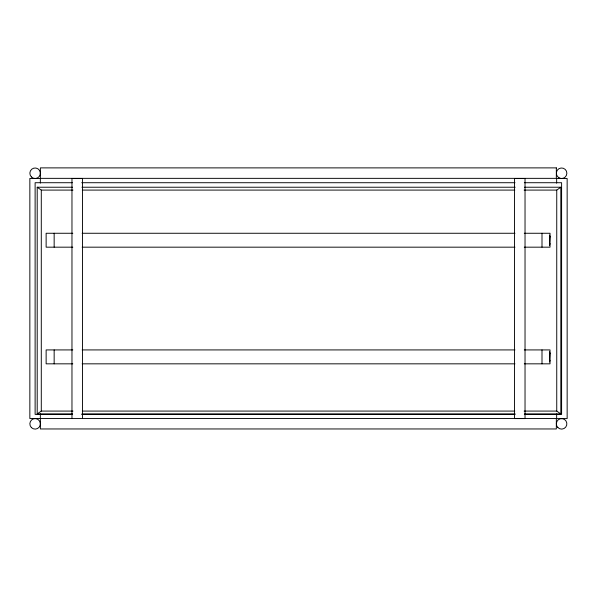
<?xml version="1.0" encoding="UTF-8"?>
<svg xmlns="http://www.w3.org/2000/svg" width="597" height="597" viewBox="0 0 597 597"><rect width="100%" height="100%" fill="white"/><g stroke="black" fill="none" stroke-linecap="round" stroke-linejoin="round"><path stroke-width="0.9" d="M549.471 244.777L549.867 237.143L549.471 235.658M549.553 245.322L550.024 243.561M549.471 361.439L549.867 353.805L549.471 352.32M549.553 361.983L550.024 360.222M72.618 187.227L37.208 187.227L37.208 413.937L41.29 411.079L72.983 411.079M524.121 190.085L556.747 190.085L560.822 187.227L560.822 413.937L524.487 413.937M72.386 182.719L35.119 182.719L35.119 414.378L72.386 414.378M81.707 182.719L515.01 182.719M524.33 182.719L561.605 182.719L561.605 414.378L524.33 414.378M81.931 187.227L515.174 187.227M524.487 187.227L560.822 187.227M37.208 187.227L41.29 190.085L72.983 190.085M82.304 190.085L514.801 190.085M72.812 233.263L46.133 233.263L46.133 247.173L72.812 247.173M82.14 233.263L514.95 233.263M524.278 233.263L550.024 233.263L550.024 247.173L524.278 247.173M82.14 247.173L514.95 247.173M72.812 349.924L46.133 349.924L46.133 363.834L72.812 363.834M82.14 349.924L514.95 349.924M524.278 349.924L550.024 349.924L550.024 363.834L524.278 363.834M82.14 363.834L514.95 363.834M82.304 411.079L514.801 411.079M524.121 411.079L556.747 411.079L560.822 413.937M37.208 413.937L72.618 413.937M81.931 413.937L515.174 413.937M81.707 414.378L515.01 414.378M549.553 235.121L550.024 236.875M549.553 351.782L550.024 353.536M556.747 190.085L556.747 411.079M556.65 183.16L556.65 178.51L567.15 178.51L567.15 418.587L556.65 418.587L556.65 413.937M542.001 233.263L542.001 247.173M542.001 349.924L542.001 363.834M82.468 418.527L82.468 178.443L71.968 178.443L71.968 418.527M54.155 233.263L54.155 247.173M54.155 349.924L54.155 363.834M41.29 190.085L41.29 411.079M40.38 418.49L40.38 428.959L556.337 428.959L556.337 418.49L29.85 418.527L29.85 178.443L40.35 178.443L40.35 183.1M40.35 413.87L40.35 418.527M556.337 167.884L40.38 167.884L40.38 178.354L556.337 178.354L556.337 167.884M525.032 178.51L514.532 178.51L514.532 418.587L525.032 418.587L525.032 178.51M557.882 427.579A5.269 5.269 0 0 0 566.687 425.213A5.269 5.269 0 0 0 560.24 418.766A5.269 5.269 0 0 0 557.882 427.579M558.971 177.802A5.269 5.269 0 0 0 566.866 173.242A5.269 5.269 0 0 0 558.971 168.682A5.269 5.269 0 0 0 558.971 177.802M31.395 176.966A5.269 5.269 0 0 0 40.2 174.608A5.269 5.269 0 0 0 33.753 168.16A5.269 5.269 0 0 0 31.395 176.966M31.395 427.579A5.269 5.269 0 0 0 40.2 425.213A5.269 5.269 0 0 0 33.753 418.766A5.269 5.269 0 0 0 31.395 427.579"/></g></svg>
